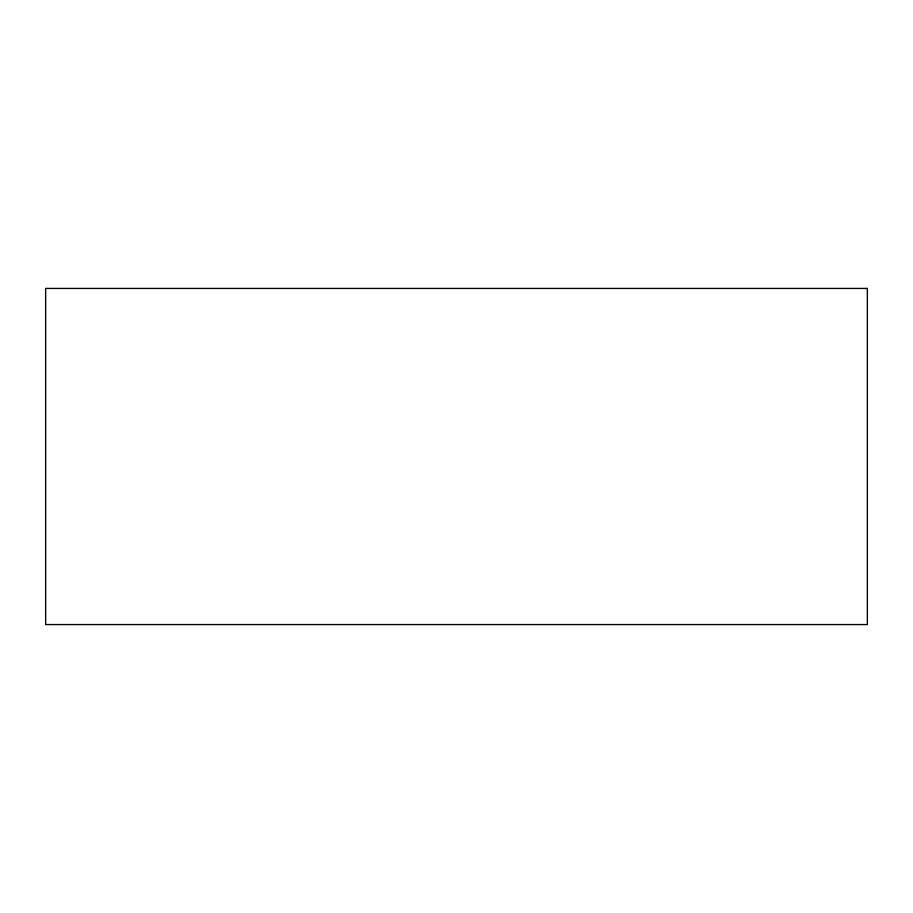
<?xml version="1.0" encoding="UTF-8"?>
<svg xmlns="http://www.w3.org/2000/svg" width="913" height="913" viewBox="0 0 913 913"><rect width="100%" height="100%" fill="white"/><g stroke="black" fill="none" stroke-linecap="round" stroke-linejoin="round"><path stroke-width="1.37" d="M867.35 288.428L45.65 288.428L45.65 624.572L867.35 624.572L867.35 288.428"/></g></svg>
